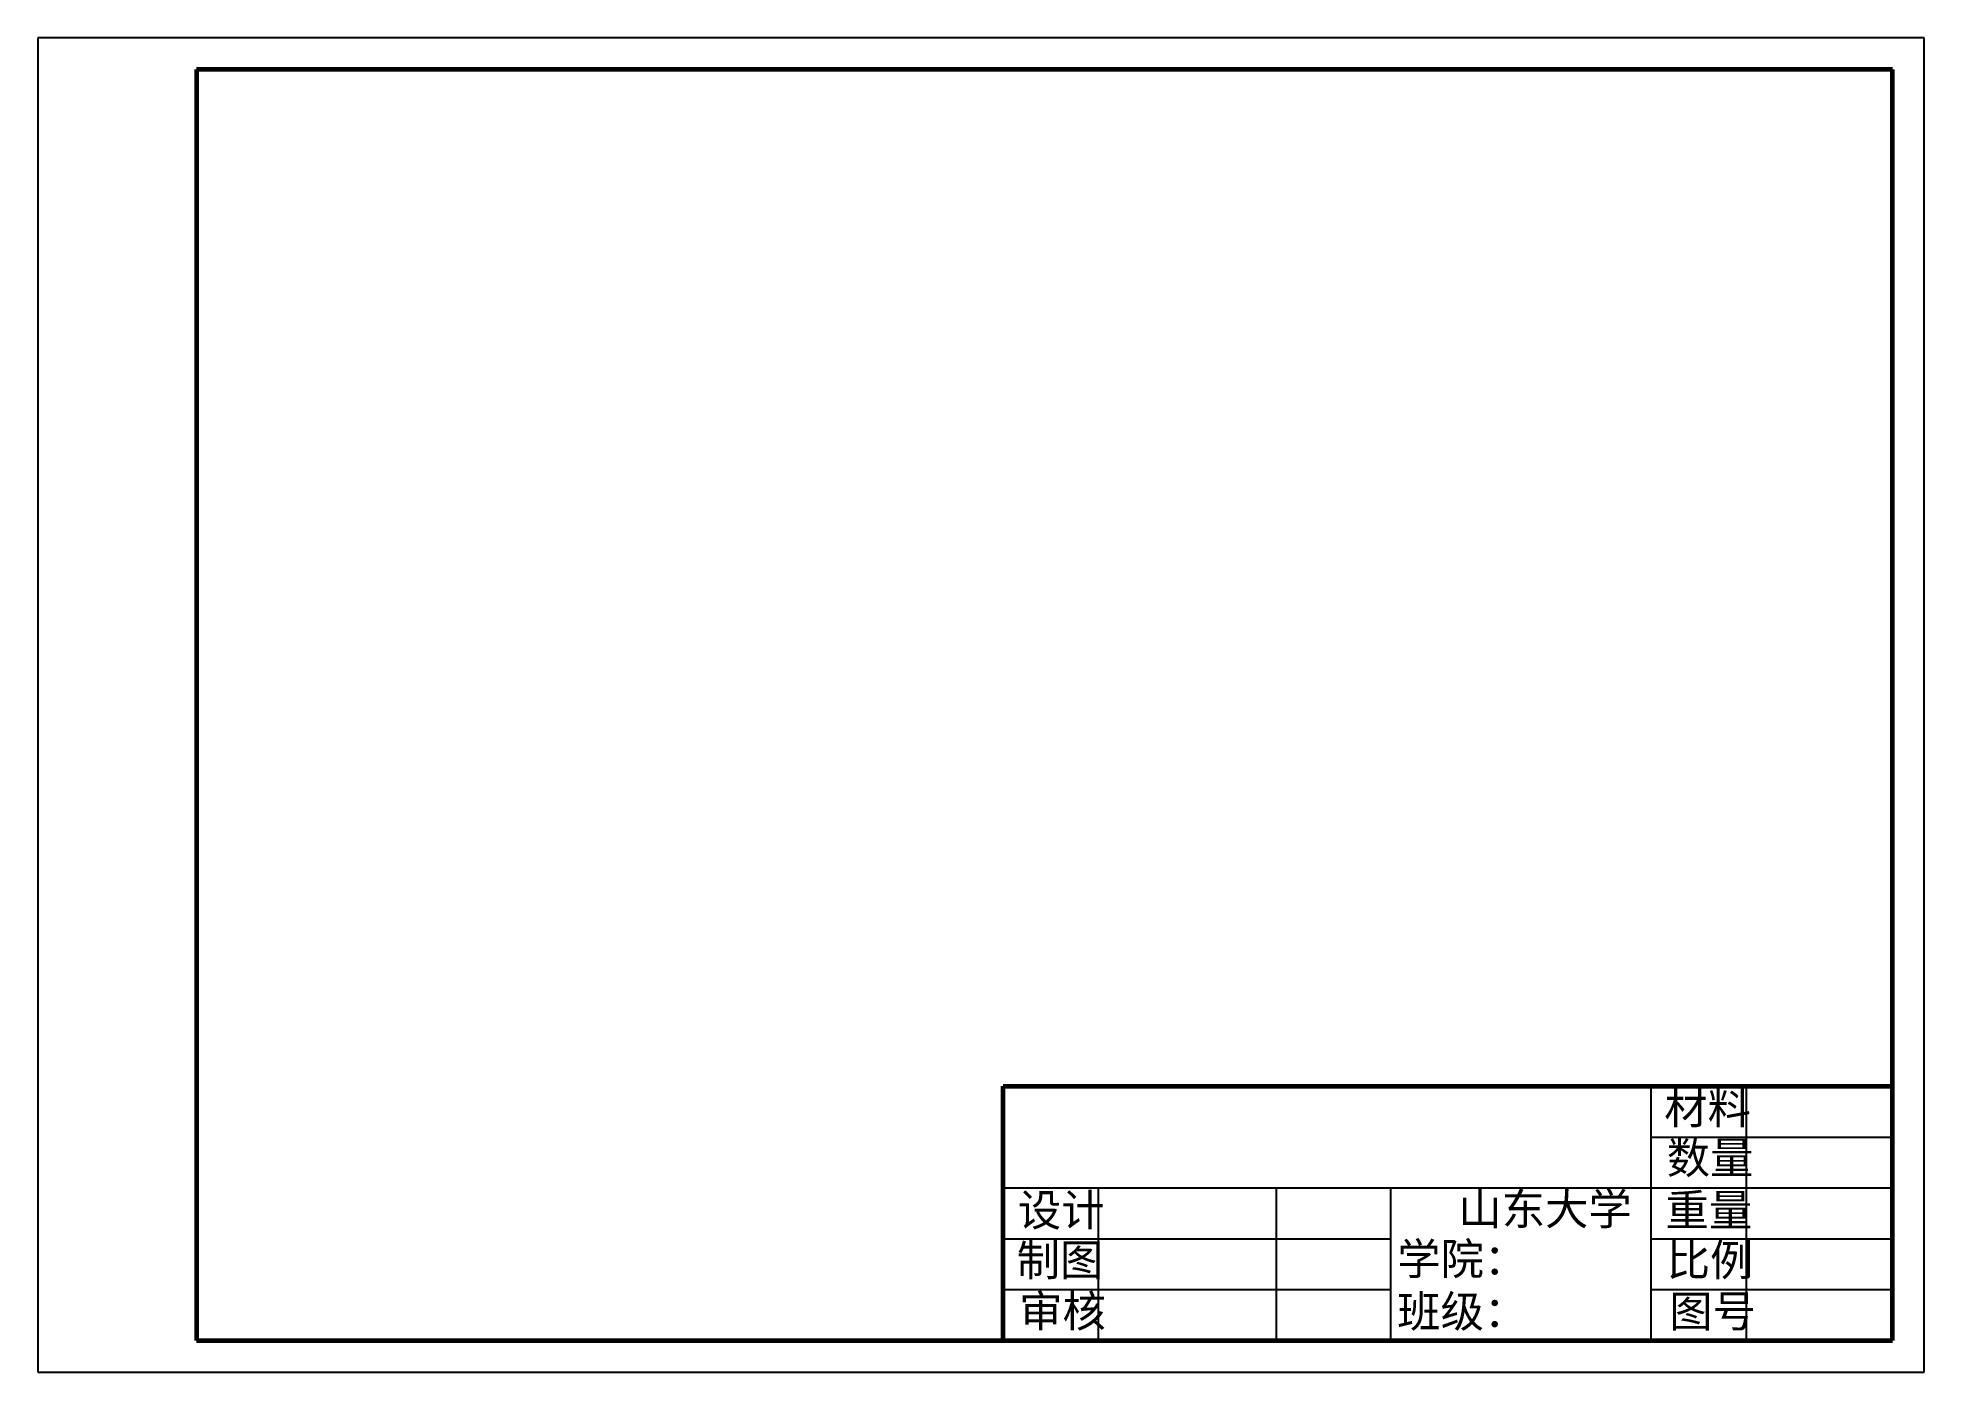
# Model space of a CAD drawing. Header units: centimetres. Extents: x 0 to 297, y 0 to 210.
import ezdxf

# ---------------------------------------------------------------- set-up
doc = ezdxf.new("R2010")
doc.units = ezdxf.units.CM
doc.layers.add('文字', color=7, linetype='Continuous')
doc.layers.add('细实线', color=7, linetype='Continuous')
doc.layers.add('粗实线', color=7, linetype='Continuous', lineweight=60)
doc.styles.add('FangSong', font='simfang.ttf')

msp = doc.modelspace()

# ---------------------------------------------------------------- linework, layer by layer
at = {"layer": '粗实线'}
for p, q in [((292, 205), (25, 205)), ((25, 205), (25, 5)), ((292, 5), (292, 205)), ((152, 45), (292, 45)), ((152, 5), (152, 45)), ((25, 5), (292, 5))]:
    msp.add_line(p, q, dxfattribs=at)
at = {"layer": '细实线'}
for p, q in [((0, 210), (0, 0)), ((297, 210), (0, 210)), ((297, 0), (297, 210)), ((254, 5), (254, 45)), ((269, 5), (269, 45)), ((254, 37), (292, 37)), ((152, 29), (292, 29)), ((167, 5), (167, 29)), ((195, 5), (195, 29)), ((213, 5), (213, 29)), ((152, 21), (213, 21)), ((254, 21), (292, 21)), ((152, 13), (213, 13)), ((254, 13), (292, 13)), ((0, 0), (297, 0))]:
    msp.add_line(p, q, dxfattribs=at)

# ---------------------------------------------------------------- texts
at = {"layer": '文字', "char_height": 5, "attachment_point": 7, "style": 'FangSong'}
for s, insert, width in [('{\\f仿宋;材料}', (256.07, 38.54), 39.0058), ('{\\f仿宋;数量}', (256.46, 30.69), 38.5965), ('{\\f仿宋;设计}', (154.31, 22.45), 38.8889), ('{\\f仿宋;山东大学}', (223.66, 22.65), 68.538), ('{\\f仿宋;重量}', (256.26, 22.65), 38.5965), ('{\\f仿宋;制图}', (154.12, 14.61), 38.2456), ('{\\f仿宋;学院：}', (214.03, 14.8), 44.0936), ('{\\f仿宋;比例}', (256.46, 14.61), 38.0702), ('{\\f仿宋;审核}', (154.51, 6.56), 39.0058), ('{\\f仿宋;班级：}', (214.03, 6.52), 44.0936), ('{\\f仿宋;图号}', (256.85, 6.56), 38.7135)]:
    msp.add_mtext(s, dxfattribs=dict(at, insert=insert, width=width))

doc.saveas('drawing.dxf')
